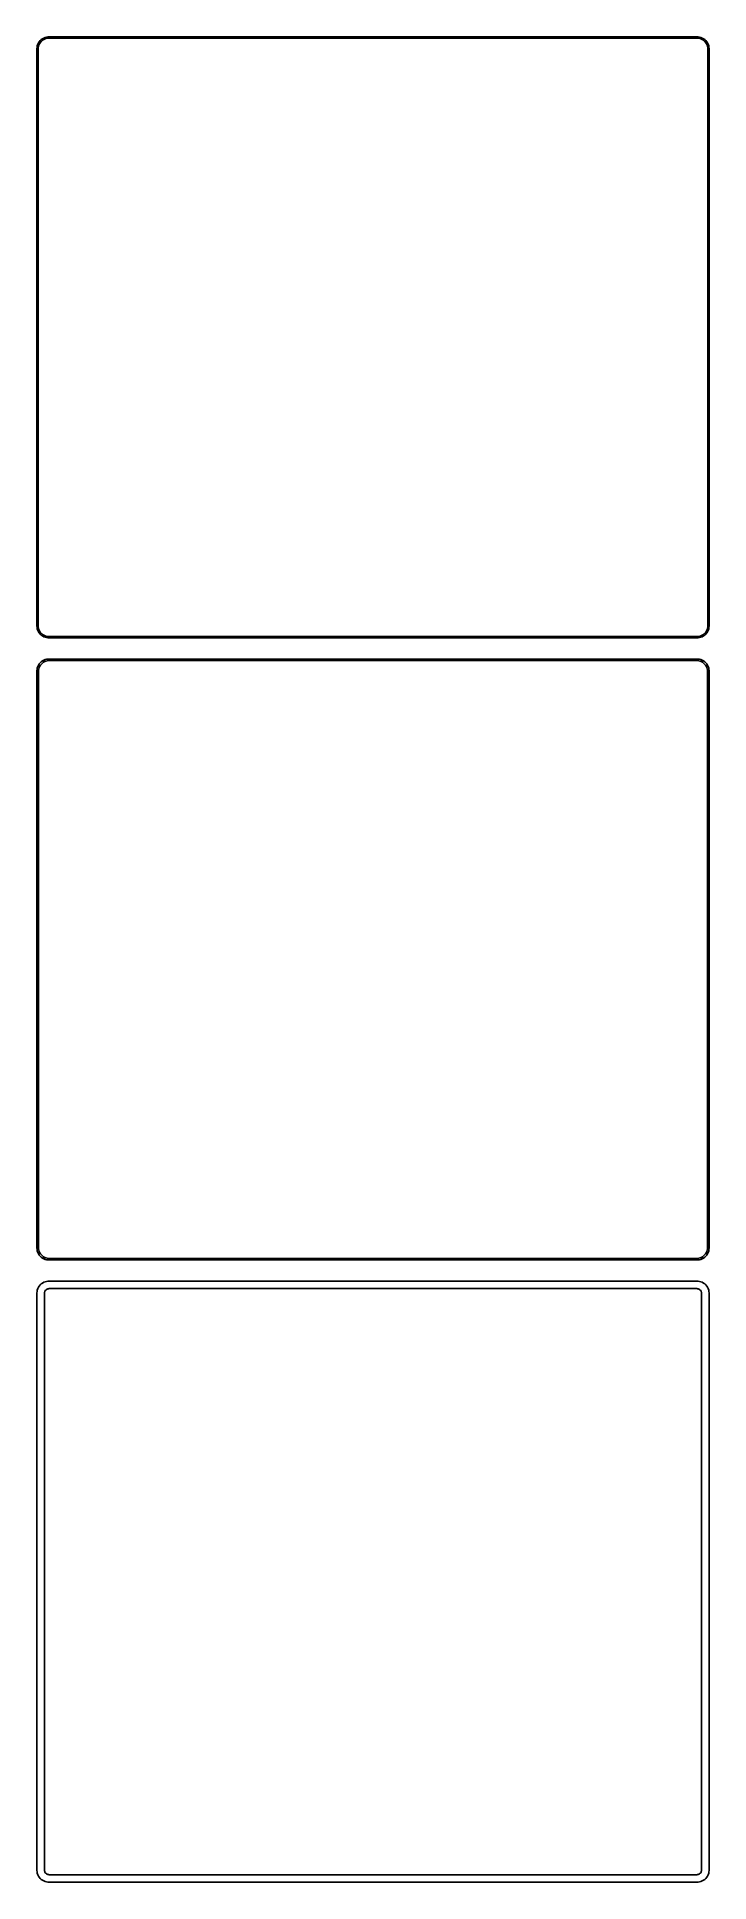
# Model space of a CAD drawing. Header units: metres. Extents: x -142 to 142, y 665 to 1447.
import ezdxf

# ---------------------------------------------------------------- set-up
doc = ezdxf.new("R2010")
doc.units = ezdxf.units.M

msp = doc.modelspace()

# ---------------------------------------------------------------- linework, layer by layer
for p, q in [((-142.461, 1443.13), (-142.5, 1442.5)), ((-142.5, 1442.5), (-142.5, 1197.5)), ((-142.343, 1443.74), (-142.461, 1443.13)), ((-142.149, 1444.34), (-142.343, 1443.74)), ((-141.882, 1444.91), (-142.149, 1444.34)), ((-142, 1442.25), (-141.963, 1442.85)), ((-142, 1197.75), (-142, 1442.25)), ((-141.963, 1442.85), (-141.851, 1443.43)), ((-141.545, 1445.44), (-141.882, 1444.91)), ((-141.851, 1443.43), (-141.666, 1444)), ((-141.666, 1444), (-141.412, 1444.54)), ((-141.145, 1445.92), (-141.545, 1445.44)), ((-141.412, 1444.54), (-141.093, 1445.04)), ((-140.687, 1446.35), (-141.145, 1445.92)), ((-141.093, 1445.04), (-140.713, 1445.5)), ((-140.713, 1445.5), (-140.278, 1445.91)), ((-140.179, 1446.72), (-140.687, 1446.35)), ((-140.278, 1445.91), (-139.795, 1446.26)), ((-139.629, 1447.02), (-140.179, 1446.72)), ((-139.795, 1446.26), (-139.272, 1446.55)), ((-139.045, 1447.26), (-139.629, 1447.02)), ((-139.272, 1446.55), (-138.718, 1446.77)), ((-138.437, 1447.41), (-139.045, 1447.26)), ((-138.718, 1446.77), (-138.14, 1446.92)), ((-137.814, 1447.49), (-138.437, 1447.41)), ((-138.14, 1446.92), (-137.548, 1446.99)), ((137.814, 1447.49), (-137.814, 1447.49)), ((-137.548, 1446.99), (137.548, 1446.99)), ((137.548, 1446.99), (138.14, 1446.92)), ((138.437, 1447.41), (137.814, 1447.49)), ((138.14, 1446.92), (138.718, 1446.77)), ((139.045, 1447.26), (138.437, 1447.41)), ((138.718, 1446.77), (139.272, 1446.55)), ((139.629, 1447.02), (139.045, 1447.26)), ((139.272, 1446.55), (139.795, 1446.26)), ((140.179, 1446.72), (139.629, 1447.02)), ((139.795, 1446.26), (140.278, 1445.91)), ((140.687, 1446.35), (140.179, 1446.72)), ((140.278, 1445.91), (140.713, 1445.5)), ((141.145, 1445.92), (140.687, 1446.35)), ((140.713, 1445.5), (141.093, 1445.04)), ((141.093, 1445.04), (141.412, 1444.54)), ((141.545, 1445.44), (141.145, 1445.92)), ((141.412, 1444.54), (141.666, 1444)), ((141.882, 1444.91), (141.545, 1445.44)), ((141.666, 1444), (141.851, 1443.43)), ((141.851, 1443.43), (141.963, 1442.85)), ((142.149, 1444.34), (141.882, 1444.91)), ((141.963, 1442.85), (142, 1442.25)), ((142, 1442.25), (142, 1197.75)), ((142.343, 1443.74), (142.149, 1444.34)), ((142.461, 1443.13), (142.343, 1443.74)), ((142.5, 1442.5), (142.461, 1443.13)), ((142.5, 1197.5), (142.5, 1442.5)), ((-142.5, 1197.5), (-142.461, 1196.87)), ((-142.461, 1196.87), (-142.343, 1196.26)), ((-142.343, 1196.26), (-142.149, 1195.66)), ((-142.149, 1195.66), (-141.882, 1195.09)), ((-141.963, 1197.15), (-142, 1197.75)), ((-141.851, 1196.57), (-141.963, 1197.15)), ((-141.882, 1195.09), (-141.545, 1194.56)), ((-141.666, 1196), (-141.851, 1196.57)), ((-141.412, 1195.46), (-141.666, 1196)), ((-141.545, 1194.56), (-141.145, 1194.08)), ((-141.093, 1194.96), (-141.412, 1195.46)), ((-141.145, 1194.08), (-140.687, 1193.65)), ((-140.713, 1194.5), (-141.093, 1194.96)), ((-140.278, 1194.09), (-140.713, 1194.5)), ((-140.687, 1193.65), (-140.179, 1193.28)), ((-139.795, 1193.74), (-140.278, 1194.09)), ((-140.179, 1193.28), (-139.629, 1192.98)), ((-139.272, 1193.45), (-139.795, 1193.74)), ((-139.629, 1192.98), (-139.045, 1192.74)), ((-138.718, 1193.23), (-139.272, 1193.45)), ((-139.045, 1192.74), (-138.437, 1192.59)), ((-138.14, 1193.08), (-138.718, 1193.23)), ((-138.437, 1192.59), (-137.814, 1192.51)), ((-137.548, 1193.01), (-138.14, 1193.08)), ((-137.814, 1192.51), (137.814, 1192.51)), ((137.548, 1193.01), (-137.548, 1193.01)), ((138.14, 1193.08), (137.548, 1193.01)), ((137.814, 1192.51), (138.437, 1192.59)), ((138.718, 1193.23), (138.14, 1193.08)), ((138.437, 1192.59), (139.045, 1192.74)), ((139.272, 1193.45), (138.718, 1193.23)), ((139.045, 1192.74), (139.629, 1192.98)), ((139.795, 1193.74), (139.272, 1193.45)), ((139.629, 1192.98), (140.179, 1193.28)), ((140.278, 1194.09), (139.795, 1193.74)), ((140.179, 1193.28), (140.687, 1193.65)), ((140.713, 1194.5), (140.278, 1194.09)), ((140.687, 1193.65), (141.145, 1194.08)), ((141.093, 1194.96), (140.713, 1194.5)), ((141.412, 1195.46), (141.093, 1194.96)), ((141.145, 1194.08), (141.545, 1194.56)), ((141.666, 1196), (141.412, 1195.46)), ((141.545, 1194.56), (141.882, 1195.09)), ((141.851, 1196.57), (141.666, 1196)), ((141.963, 1197.15), (141.851, 1196.57)), ((141.882, 1195.09), (142.149, 1195.66)), ((142, 1197.75), (141.963, 1197.15)), ((142.149, 1195.66), (142.343, 1196.26)), ((142.343, 1196.26), (142.461, 1196.87)), ((142.461, 1196.87), (142.5, 1197.5)), ((-140.687, 1182.35), (-141.145, 1181.92)), ((-140.179, 1182.72), (-140.687, 1182.35)), ((-139.629, 1183.02), (-140.179, 1182.72)), ((-139.703, 1182.12), (-139.199, 1182.39)), ((-139.045, 1183.26), (-139.629, 1183.02)), ((-139.199, 1182.39), (-138.665, 1182.6)), ((-138.437, 1183.41), (-139.045, 1183.26)), ((-138.665, 1182.6), (-138.108, 1182.75)), ((-137.814, 1183.49), (-138.437, 1183.41)), ((-138.108, 1182.75), (-137.537, 1182.82)), ((137.814, 1183.49), (-137.814, 1183.49)), ((-137.537, 1182.82), (137.537, 1182.82)), ((137.537, 1182.82), (138.108, 1182.75)), ((138.437, 1183.41), (137.814, 1183.49)), ((138.108, 1182.75), (138.665, 1182.6)), ((139.045, 1183.26), (138.437, 1183.41)), ((138.665, 1182.6), (139.199, 1182.39)), ((139.629, 1183.02), (139.045, 1183.26)), ((139.199, 1182.39), (139.703, 1182.12)), ((140.179, 1182.72), (139.629, 1183.02)), ((140.687, 1182.35), (140.179, 1182.72)), ((141.145, 1181.92), (140.687, 1182.35)), ((-142.461, 1179.13), (-142.5, 1178.5)), ((-142.5, 1178.5), (-142.5, 933.5)), ((-142.343, 1179.74), (-142.461, 1179.13)), ((-142.149, 1180.34), (-142.343, 1179.74)), ((-141.882, 1180.91), (-142.149, 1180.34)), ((-141.545, 1181.44), (-141.882, 1180.91)), ((-141.828, 1178.25), (-141.792, 1178.82)), ((-141.828, 933.75), (-141.828, 1178.25)), ((-141.792, 1178.82), (-141.685, 1179.39)), ((-141.685, 1179.39), (-141.507, 1179.94)), ((-141.145, 1181.92), (-141.545, 1181.44)), ((-141.507, 1179.94), (-141.262, 1180.46)), ((-141.262, 1180.46), (-140.954, 1180.94)), ((-140.954, 1180.94), (-140.588, 1181.38)), ((-140.588, 1181.38), (-140.168, 1181.78)), ((-140.168, 1181.78), (-139.703, 1182.12)), ((139.703, 1182.12), (140.168, 1181.78)), ((140.168, 1181.78), (140.588, 1181.38)), ((140.588, 1181.38), (140.954, 1180.94)), ((140.954, 1180.94), (141.262, 1180.46)), ((141.545, 1181.44), (141.145, 1181.92)), ((141.262, 1180.46), (141.507, 1179.94)), ((141.507, 1179.94), (141.685, 1179.39)), ((141.882, 1180.91), (141.545, 1181.44)), ((141.685, 1179.39), (141.792, 1178.82)), ((141.792, 1178.82), (141.828, 1178.25)), ((141.828, 1178.25), (141.828, 933.75)), ((142.149, 1180.34), (141.882, 1180.91)), ((142.343, 1179.74), (142.149, 1180.34)), ((142.461, 1179.13), (142.343, 1179.74)), ((142.5, 1178.5), (142.461, 1179.13)), ((142.5, 933.5), (142.5, 1178.5)), ((-142.5, 933.5), (-142.461, 932.873)), ((-142.461, 932.873), (-142.343, 932.257)), ((-142.343, 932.257), (-142.149, 931.659)), ((-141.792, 933.176), (-141.828, 933.75)), ((-141.685, 932.611), (-141.792, 933.176)), ((-141.507, 932.065), (-141.685, 932.611)), ((-141.262, 931.544), (-141.507, 932.065)), ((141.507, 932.065), (141.262, 931.544)), ((141.685, 932.611), (141.507, 932.065)), ((141.792, 933.176), (141.685, 932.611)), ((141.828, 933.75), (141.792, 933.176)), ((142.149, 931.659), (142.343, 932.257)), ((142.343, 932.257), (142.461, 932.873)), ((142.461, 932.873), (142.5, 933.5)), ((-142.149, 931.659), (-141.882, 931.091)), ((-141.882, 931.091), (-141.545, 930.561)), ((-141.545, 930.561), (-141.145, 930.077)), ((-140.954, 931.059), (-141.262, 931.544)), ((-141.145, 930.077), (-140.687, 929.647)), ((-140.588, 930.616), (-140.954, 931.059)), ((-140.687, 929.647), (-140.179, 929.278)), ((-140.168, 930.222), (-140.588, 930.616)), ((-140.179, 929.278), (-139.629, 928.976)), ((-139.703, 929.884), (-140.168, 930.222)), ((-139.199, 929.607), (-139.703, 929.884)), ((-139.629, 928.976), (-139.045, 928.745)), ((-138.665, 929.396), (-139.199, 929.607)), ((-139.045, 928.745), (-138.437, 928.589)), ((-138.108, 929.253), (-138.665, 929.396)), ((-138.437, 928.589), (-137.814, 928.51)), ((-137.537, 929.181), (-138.108, 929.253)), ((-137.814, 928.51), (137.814, 928.51)), ((137.537, 929.181), (-137.537, 929.181)), ((138.108, 929.253), (137.537, 929.181)), ((137.814, 928.51), (138.437, 928.589)), ((138.665, 929.396), (138.108, 929.253)), ((138.437, 928.589), (139.045, 928.745)), ((139.199, 929.607), (138.665, 929.396)), ((139.045, 928.745), (139.629, 928.976)), ((139.703, 929.884), (139.199, 929.607)), ((139.629, 928.976), (140.179, 929.278)), ((140.168, 930.222), (139.703, 929.884)), ((140.588, 930.616), (140.168, 930.222)), ((140.179, 929.278), (140.687, 929.647)), ((140.954, 931.059), (140.588, 930.616)), ((140.687, 929.647), (141.145, 930.077)), ((141.262, 931.544), (140.954, 931.059)), ((141.145, 930.077), (141.545, 930.561)), ((141.545, 930.561), (141.882, 931.091)), ((141.882, 931.091), (142.149, 931.659)), ((-142.149, 916.341), (-142.343, 915.743)), ((-141.882, 916.909), (-142.149, 916.341)), ((-141.545, 917.439), (-141.882, 916.909)), ((-141.145, 917.923), (-141.545, 917.439)), ((-140.687, 918.353), (-141.145, 917.923)), ((-140.179, 918.722), (-140.687, 918.353)), ((-139.629, 919.024), (-140.179, 918.722)), ((-139.045, 919.255), (-139.629, 919.024)), ((-138.437, 919.411), (-139.045, 919.255)), ((-137.814, 919.49), (-138.437, 919.411)), ((-138.38, 916.031), (-138.148, 916.159)), ((-138.148, 916.159), (-137.902, 916.256)), ((-137.902, 916.256), (-137.645, 916.322)), ((137.814, 919.49), (-137.814, 919.49)), ((-137.645, 916.322), (-137.382, 916.355)), ((-137.382, 916.355), (137.382, 916.355)), ((137.382, 916.355), (137.645, 916.322)), ((137.645, 916.322), (137.902, 916.256)), ((138.437, 919.411), (137.814, 919.49)), ((137.902, 916.256), (138.148, 916.159)), ((138.148, 916.159), (138.38, 916.031)), ((139.045, 919.255), (138.437, 919.411)), ((139.629, 919.024), (139.045, 919.255)), ((140.179, 918.722), (139.629, 919.024)), ((140.687, 918.353), (140.179, 918.722)), ((141.145, 917.923), (140.687, 918.353)), ((141.545, 917.439), (141.145, 917.923)), ((141.882, 916.909), (141.545, 917.439)), ((142.149, 916.341), (141.882, 916.909)), ((142.343, 915.743), (142.149, 916.341)), ((-142.461, 915.127), (-142.5, 914.5)), ((-142.5, 914.5), (-142.5, 669.5)), ((-142.343, 915.743), (-142.461, 915.127)), ((-139.36, 914.25), (-139.343, 914.514)), ((-139.36, 669.75), (-139.36, 914.25)), ((-139.343, 914.514), (-139.293, 914.775)), ((-139.293, 914.775), (-139.211, 915.027)), ((-139.211, 915.027), (-139.099, 915.266)), ((-139.099, 915.266), (-138.957, 915.49)), ((-138.957, 915.49), (-138.788, 915.694)), ((-138.788, 915.694), (-138.595, 915.876)), ((-138.595, 915.876), (-138.38, 916.031)), ((138.38, 916.031), (138.595, 915.876)), ((138.595, 915.876), (138.788, 915.694)), ((138.788, 915.694), (138.957, 915.49)), ((138.957, 915.49), (139.099, 915.266)), ((139.099, 915.266), (139.211, 915.027)), ((139.211, 915.027), (139.293, 914.775)), ((139.293, 914.775), (139.343, 914.514)), ((139.343, 914.514), (139.36, 914.25)), ((139.36, 914.25), (139.36, 669.75)), ((142.461, 915.127), (142.343, 915.743)), ((142.5, 914.5), (142.461, 915.127)), ((142.5, 669.5), (142.5, 914.5)), ((-142.5, 669.5), (-142.461, 668.873)), ((-142.461, 668.873), (-142.343, 668.257)), ((-142.343, 668.257), (-142.149, 667.659)), ((-142.149, 667.659), (-141.882, 667.091)), ((-141.882, 667.091), (-141.545, 666.561)), ((-141.545, 666.561), (-141.145, 666.077)), ((-141.145, 666.077), (-140.687, 665.647)), ((-140.687, 665.647), (-140.179, 665.278)), ((-139.343, 669.486), (-139.36, 669.75)), ((-139.293, 669.225), (-139.343, 669.486)), ((-139.211, 668.973), (-139.293, 669.225)), ((-139.099, 668.734), (-139.211, 668.973)), ((-138.957, 668.51), (-139.099, 668.734)), ((-138.788, 668.306), (-138.957, 668.51)), ((-138.595, 668.124), (-138.788, 668.306)), ((-138.38, 667.969), (-138.595, 668.124)), ((-138.148, 667.841), (-138.38, 667.969)), ((-137.902, 667.744), (-138.148, 667.841)), ((-137.645, 667.678), (-137.902, 667.744)), ((-137.382, 667.645), (-137.645, 667.678)), ((137.382, 667.645), (-137.382, 667.645)), ((137.645, 667.678), (137.382, 667.645)), ((137.902, 667.744), (137.645, 667.678)), ((138.148, 667.841), (137.902, 667.744)), ((138.38, 667.969), (138.148, 667.841)), ((138.595, 668.124), (138.38, 667.969)), ((138.788, 668.306), (138.595, 668.124)), ((138.957, 668.51), (138.788, 668.306)), ((139.099, 668.734), (138.957, 668.51)), ((139.211, 668.973), (139.099, 668.734)), ((139.293, 669.225), (139.211, 668.973)), ((139.343, 669.486), (139.293, 669.225)), ((139.36, 669.75), (139.343, 669.486)), ((140.179, 665.278), (140.687, 665.647)), ((140.687, 665.647), (141.145, 666.077)), ((141.145, 666.077), (141.545, 666.561)), ((141.545, 666.561), (141.882, 667.091)), ((141.882, 667.091), (142.149, 667.659)), ((142.149, 667.659), (142.343, 668.257)), ((142.343, 668.257), (142.461, 668.873)), ((142.461, 668.873), (142.5, 669.5)), ((-140.179, 665.278), (-139.629, 664.976)), ((-139.629, 664.976), (-139.045, 664.745)), ((-139.045, 664.745), (-138.437, 664.589)), ((-138.437, 664.589), (-137.814, 664.51)), ((-137.814, 664.51), (137.814, 664.51)), ((137.814, 664.51), (138.437, 664.589)), ((138.437, 664.589), (139.045, 664.745)), ((139.045, 664.745), (139.629, 664.976)), ((139.629, 664.976), (140.179, 665.278))]:
    msp.add_line(p, q)

doc.saveas('drawing.dxf')
